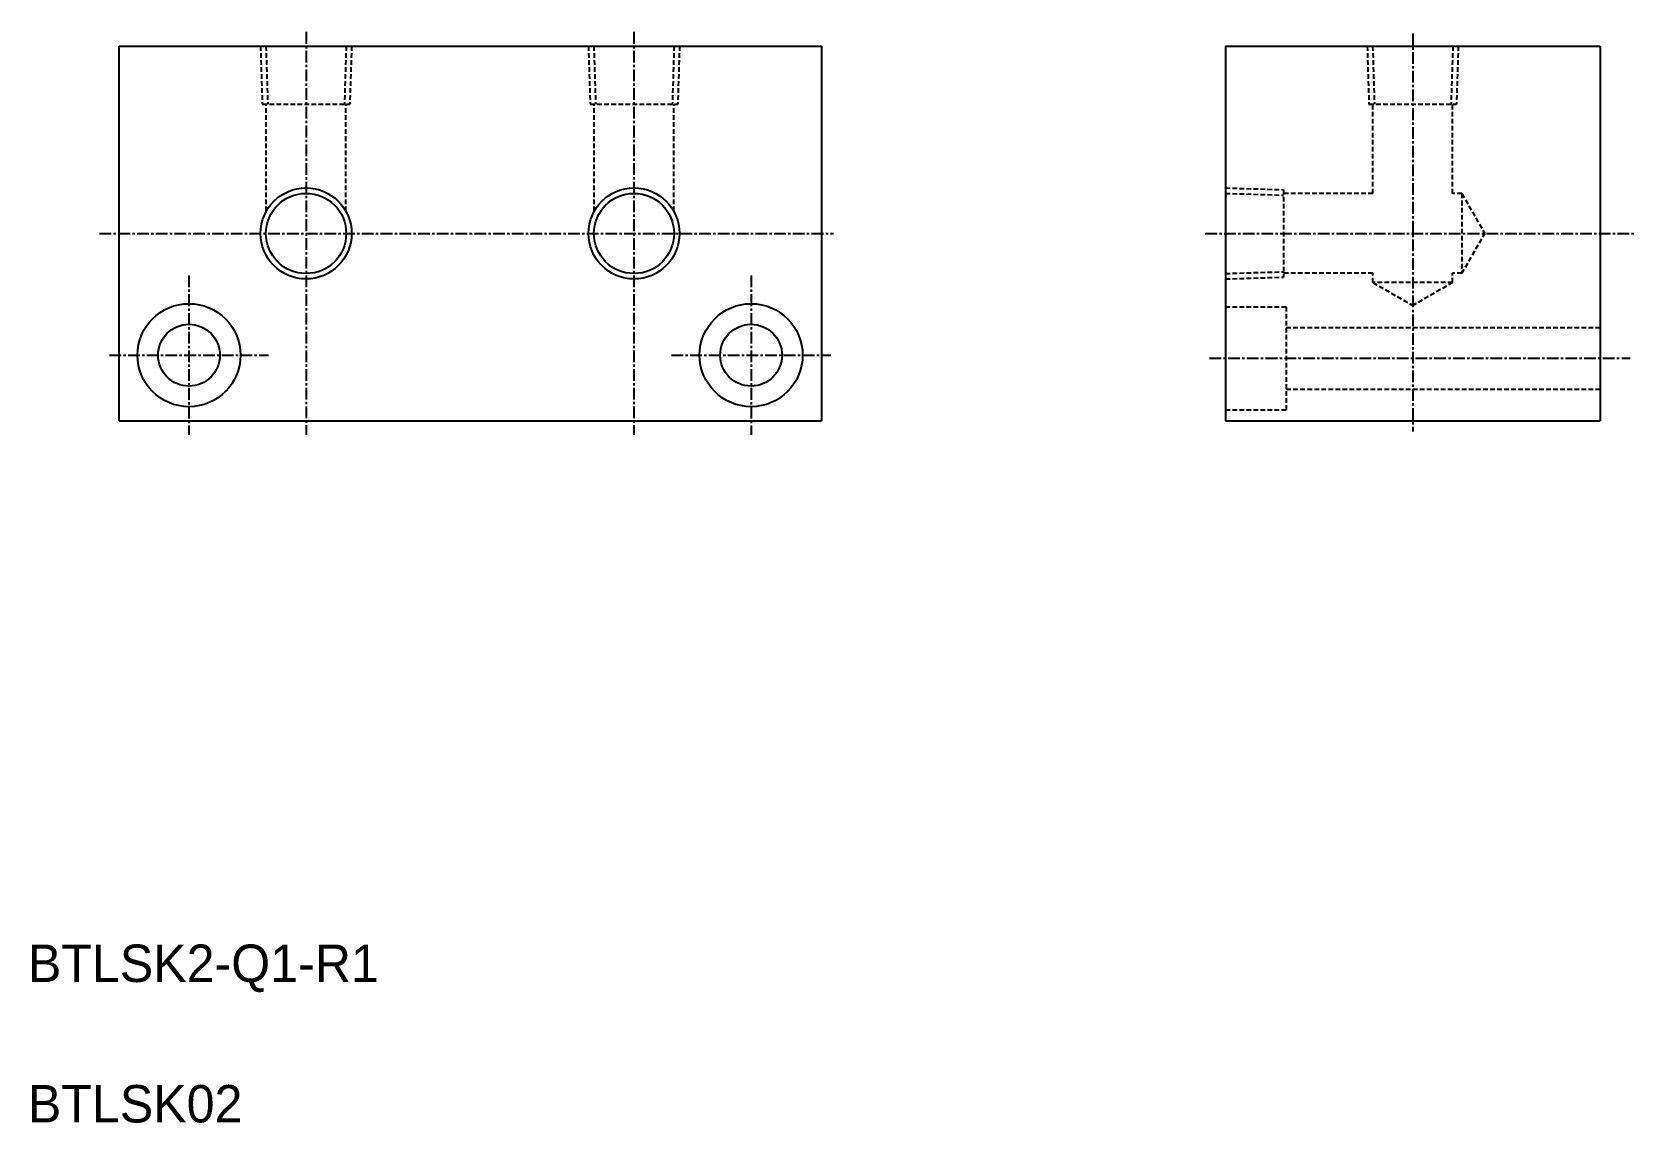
# Model space of a CAD drawing. Extents: x 126 to 297, y 95 to 212.
import ezdxf

# ---------------------------------------------------------------- set-up
doc = ezdxf.new("R2010")
doc.units = 0
doc.linetypes.add('CENTER', pattern=[2, 1.25, -0.25, 0.25, -0.25])
doc.linetypes.add('DASHED', pattern=[0.75, 0.5, -0.25])
doc.layers.get('0').update_dxf_attribs({"linetype": 'CONTINUOUS'})
doc.layers.add('CENTER', color=1, linetype='CENTER')

msp = doc.modelspace()

# ---------------------------------------------------------------- linework, layer by layer
at = {"color": 7, "linetype": 'CONTINUOUS'}
for p, q in [((135.25, 210.13), (210.25, 210.13)), ((135.25, 210.13), (135.25, 170.13)), ((210.25, 210.13), (210.25, 170.13)), ((253.37, 210.13), (293.37, 210.13)), ((253.37, 210.13), (253.37, 170.13)), ((293.37, 210.13), (293.37, 170.13)), ((135.25, 170.13), (210.25, 170.13)), ((253.37, 170.13), (293.37, 170.13))]:
    msp.add_line(p, q, dxfattribs=at)
at = {"color": 3, "linetype": 'DASHED'}
for p, q in [((150.38, 210.13), (150.58, 203.93)), ((150.96, 210.13), (151.16, 203.93)), ((159.53, 210.13), (159.34, 203.93)), ((160.11, 210.13), (159.92, 203.93)), ((185.38, 210.13), (185.58, 203.93)), ((185.96, 210.13), (186.16, 203.93)), ((194.53, 210.13), (194.34, 203.93)), ((195.11, 210.13), (194.92, 203.93)), ((268.51, 210.13), (268.7, 203.93)), ((269.09, 210.13), (269.28, 203.93)), ((277.65, 210.13), (277.46, 203.93)), ((278.23, 210.13), (278.04, 203.93)), ((150.58, 203.93), (159.92, 203.93)), ((151, 192.5), (151, 203.93)), ((159.5, 192.5), (159.5, 203.93)), ((185.58, 203.93), (194.92, 203.93)), ((186, 192.5), (186, 203.93)), ((194.5, 192.5), (194.5, 203.93)), ((268.7, 203.93), (278.04, 203.93)), ((269.12, 194.38), (269.12, 203.93)), ((277.62, 194.38), (277.62, 203.93)), ((253.37, 194.99), (259.57, 194.8)), ((253.37, 194.41), (259.57, 194.22)), ((259.57, 194.8), (259.57, 185.46)), ((269.12, 194.38), (259.57, 194.38)), ((278.62, 194.38), (277.62, 194.38)), ((278.62, 194.38), (278.62, 185.88)), ((278.62, 194.38), (281.07, 190.13)), ((278.62, 185.88), (281.07, 190.13)), ((253.37, 185.85), (259.57, 186.04)), ((253.37, 185.27), (259.57, 185.46)), ((269.12, 185.88), (259.57, 185.88)), ((269.12, 184.88), (269.12, 185.88)), ((277.62, 184.88), (269.12, 184.88)), ((269.12, 184.88), (273.37, 182.43)), ((277.62, 184.88), (273.37, 182.43)), ((277.62, 184.88), (277.62, 185.88)), ((278.62, 185.88), (277.62, 185.88)), ((253.37, 182.3), (259.87, 182.3)), ((259.87, 182.3), (259.87, 171.3)), ((259.87, 180.1), (293.37, 180.1)), ((259.87, 173.5), (293.37, 173.5)), ((253.37, 171.3), (259.87, 171.3))]:
    msp.add_line(p, q, dxfattribs=at)
at = {"color": 3, "linetype": 'CONTINUOUS'}
for centre in [(155.25, 190.13), (190.25, 190.13)]:
    msp.add_circle(centre, 4.86, dxfattribs=at)
at = {"color": 7, "linetype": 'CONTINUOUS'}
for centre, radius in [((155.25, 190.13), 4.28), ((190.25, 190.13), 4.28), ((142.75, 177.13), 5.5), ((202.75, 177.13), 5.5), ((142.75, 177.13), 3.3), ((202.75, 177.13), 3.3)]:
    msp.add_circle(centre, radius, dxfattribs=at)
at = {"layer": 'CENTER', "color": 1, "linetype": 'CENTER'}
for p, q in [((155.25, 211.64), (155.25, 168.63)), ((190.25, 211.64), (190.25, 168.63)), ((273.37, 211.49), (273.37, 168.97)), ((133.21, 190.13), (211.53, 190.13)), ((251.23, 190.13), (296.98, 190.13)), ((142.75, 185.63), (142.75, 168.63)), ((202.75, 185.63), (202.75, 168.63)), ((134.25, 177.13), (151.25, 177.13)), ((194.25, 177.13), (211.25, 177.13)), ((251.67, 176.8), (296.58, 176.8))]:
    msp.add_line(p, q, dxfattribs=at)

# ---------------------------------------------------------------- texts
at = {"color": 7, "linetype": 'CONTINUOUS'}
for s, p in [('BTLSK2-Q1-R1', (125.56, 110.2)), ('BTLSK02', (125.56, 95.2))]:
    msp.add_text(s, height=4, dxfattribs=at).set_placement(p)

doc.saveas('drawing.dxf')
